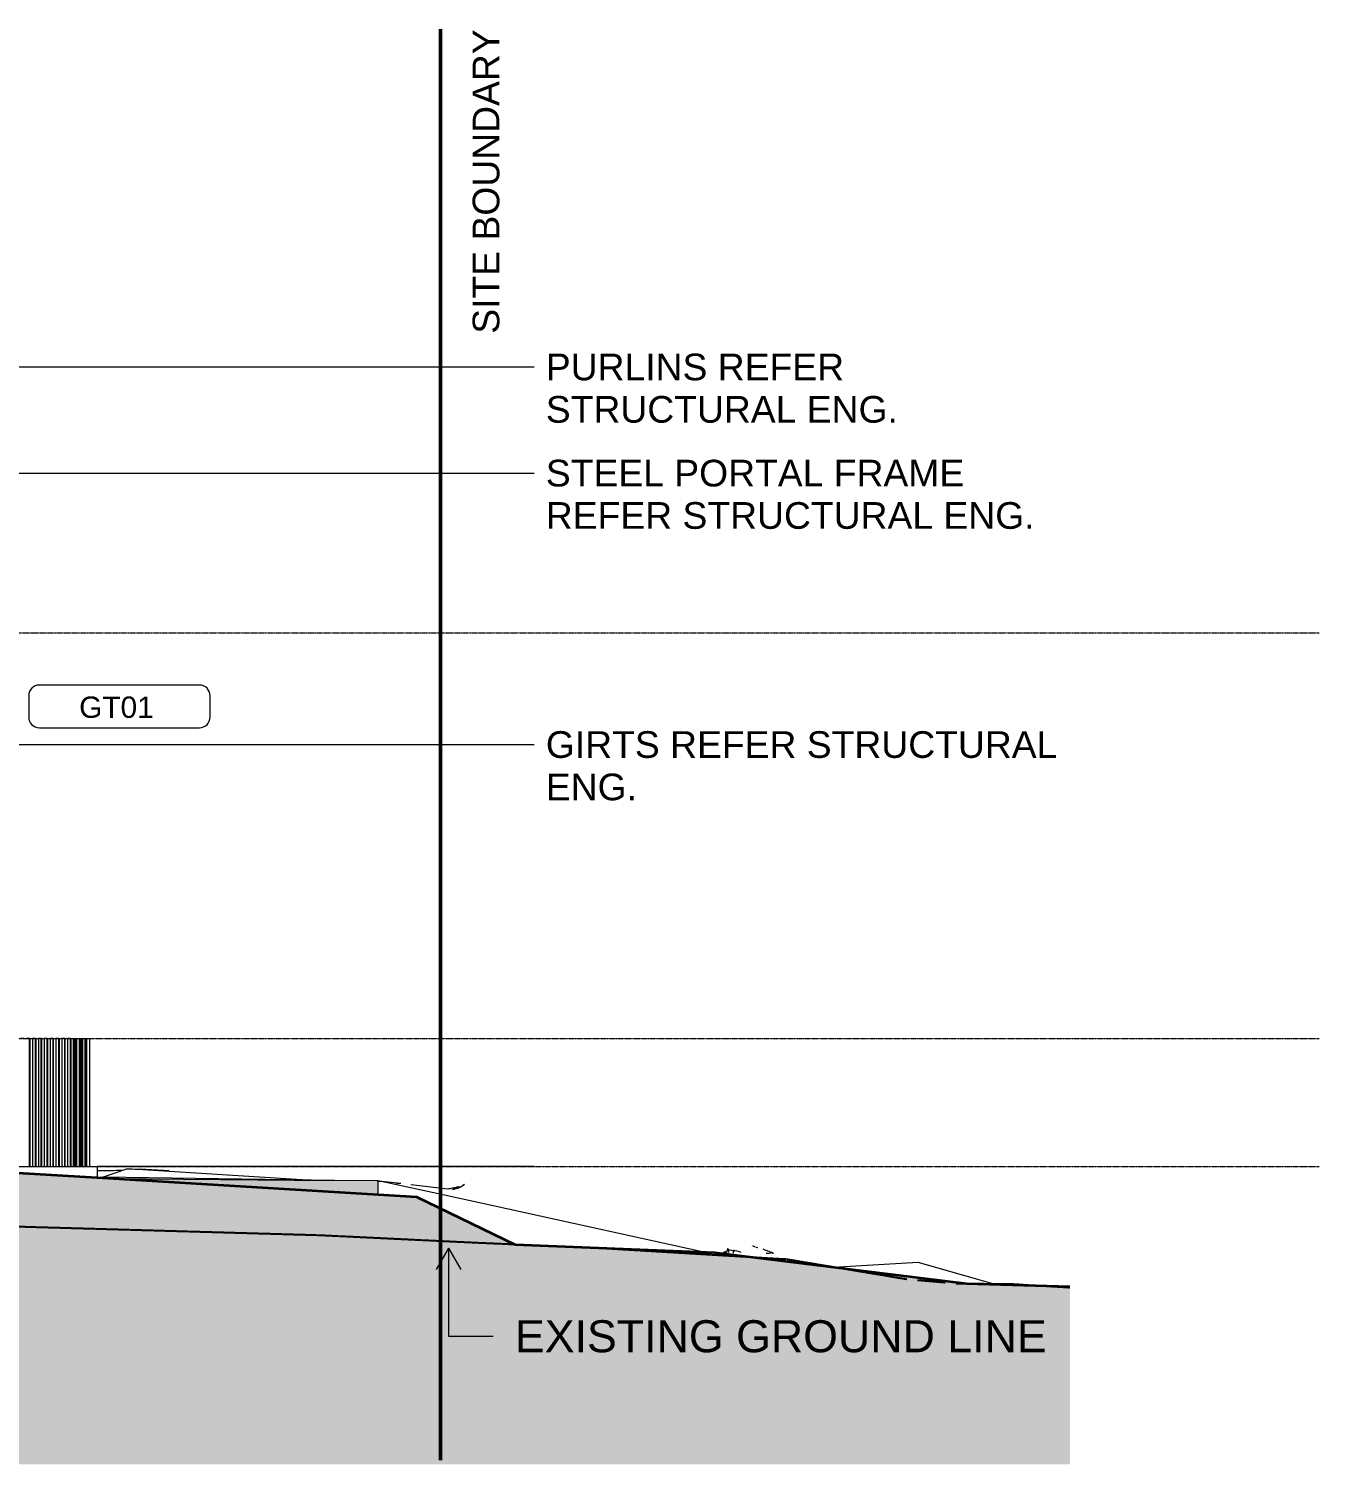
# Model space of a CAD drawing. Header units: millimetres. Extents: x 4237772 to 4686020, y -673 to 29459.
# Drawn here: x 4507716 to 4531898, y -382 to 26521 of the extents above; entities that cross this region are included whole.
import ezdxf

# ---------------------------------------------------------------- set-up
doc = ezdxf.new("R2010")
doc.units = ezdxf.units.MM
for name, pattern in [('AEC_Center', [24, 12, -4, 4, -4]), ('BOUNDARY', [16, 10, -3, 0, -3]), ('Existing Ground', [4.5, 3, -1.5])]:
    doc.linetypes.add(name, pattern=pattern)
for name, color, linetype, lineweight in [('A-DETL', 90, 'Continuous', 18), ('A-DETL-GENF', 92, 'Continuous', 5), ('A-FLOR', 192, 'Continuous', 5), ('A-FLOR-LEVL', 51, 'Continuous', 5), ('A-FLOR-PATT', 8, 'Continuous', 15), ('A-GLAZ-CWMG', 51, 'Continuous', 5), ('A-ROOF-IDEN', 132, 'Continuous', 5), ('C-TOPO', 7, 'Continuous', 5), ('G-ANNO-TEXT', 231, 'Continuous', 5), ('P-EQPM', 6, 'Continuous', 5)]:
    doc.layers.add(name, color=color, linetype=linetype, lineweight=lineweight)
doc.styles.add('Arial', font='arial.ttf', dxfattribs={"height": 500})
doc.styles.add('Arial_1', font='arial.ttf', dxfattribs={"height": 600})
doc.styles.add('Arial_2', font='arial.ttf', dxfattribs={"height": 400})

# ---------------------------------------------------------------- blocks, each defined once
blk = doc.blocks.new('Rectangular Mullion - 50 x 50mm-1158589-SECTION - GRIDS B1-B2')
at = {"layer": 'A-GLAZ-CWMG'}
for p, q in [((4482927, 7600), (4482932, 7600)), ((4482927, 5200), (4482927, 7600))]:
    blk.add_line(p, q, dxfattribs=at)
blk = doc.blocks.new('Rectangular Mullion - 50 x 50mm-V284-SECTION - GRIDS B1-B2')
at = {"layer": 'A-GLAZ-CWMG'}
for p, q in [((4482932, 7600), (4482936, 7600)), ((4482932, 7600), (4482932, 5200)), ((4482936, 7600), (4482942, 7600)), ((4482936, 5200), (4482936, 7600))]:
    blk.add_line(p, q, dxfattribs=at)
blk = doc.blocks.new('Rectangular Mullion - 50 x 50mm-V285-SECTION - GRIDS B1-B2')
at = {"layer": 'A-GLAZ-CWMG'}
blk.add_line((4482980, 7600), (4482980, 5200), dxfattribs=at)
blk = doc.blocks.new('Rectangular Mullion - 50 x 50mm-V286-SECTION - GRIDS B1-B2')
at = {"layer": 'A-GLAZ-CWMG'}
for p, q in [((4483086, 7600), (4483090, 7600)), ((4483086, 7600), (4483086, 5200)), ((4483090, 5200), (4483090, 7600))]:
    blk.add_line(p, q, dxfattribs=at)
blk = doc.blocks.new('Rectangular Mullion - 50 x 50mm-V287-SECTION - GRIDS B1-B2')
at = {"layer": 'A-GLAZ-CWMG'}
for p, q in [((4483172, 7600), (4483176, 7600)), ((4483172, 7600), (4483172, 5200)), ((4483176, 7600), (4483226, 7600)), ((4483176, 5200), (4483176, 7600)), ((4483226, 7600), (4483226, 5200))]:
    blk.add_line(p, q, dxfattribs=at)
blk = doc.blocks.new('Rectangular Mullion - 50 x 50mm-V288-SECTION - GRIDS B1-B2')
at = {"layer": 'A-GLAZ-CWMG'}
for p, q in [((4483091, 7600), (4483096, 7600)), ((4483091, 5200), (4483091, 7600)), ((4483096, 7600), (4483146, 7600)), ((4483096, 7600), (4483096, 5200)), ((4483146, 7600), (4483146, 5200))]:
    blk.add_line(p, q, dxfattribs=at)
blk = doc.blocks.new('Water Tanks - Water Tanks-1306764-SECTION - GRIDS B1-B2')
at = {"layer": 'P-EQPM'}
for p, q in [((4481338, 7600), (4481286, 7600)), ((4481448, 7600), (4481392, 7600)), ((4481558, 7600), (4481502, 7600)), ((4481667, 7600), (4481611, 7600)), ((4481777, 7600), (4481721, 7600)), ((4481886, 7600), (4481831, 7600)), ((4481996, 7600), (4481941, 7600)), ((4482106, 7600), (4482050, 7600)), ((4482216, 7600), (4482159, 7600)), ((4482325, 7600), (4482269, 7600)), ((4482435, 7600), (4482379, 7600)), ((4482545, 7600), (4482489, 7600)), ((4482654, 7600), (4482598, 7600)), ((4482764, 7600), (4482708, 7600)), ((4482873, 7600), (4482818, 7600))]:
    blk.add_line(p, q, dxfattribs=at)
blk = doc.blocks.new('Roof Tag - Roof Tag 17W-1080807-SECTION - GRIDS B1-B2')
at = {"layer": 'A-ROOF-IDEN'}
for p, q in [((4456014, 20328), (4453014, 20328)), ((4452814, 20128), (4452814, 19728)), ((4456214, 19728), (4456214, 20128)), ((4453014, 19528), (4456014, 19528))]:
    blk.add_line(p, q, dxfattribs=at)
for centre, start, end in [((4453014, 20128), 90, 180), ((4456014, 20128), 0, 90), ((4453014, 19728), 180, 270), ((4456014, 19728), 270, 0)]:
    blk.add_arc(centre, 200, start, end, dxfattribs=at)

msp = doc.modelspace()

# ---------------------------------------------------------------- hatches: boundary and pattern name
at = {"layer": 'A-DETL-GENF'}
h = msp.add_hatch(dxfattribs=at)
h.set_pattern_fill('FP_273', color=9, style=0, pattern_type=2)
h.set_pattern_definition([(135, (4488880.53, 10743.2), (-707.1068, 6e-14), [500, -500]), (135, (4489013.1, 10875.77), (-707.1068, 6e-14), [500, -500]), (135, (4489145.7, 11008.35), (-707.1068, 6e-14), [500, -500]), (45, (4488880.53, 10654.8), (0, 707.1068), [500, -500]), (45, (4489013.1, 10522.2), (0, 707.1068), [500, -500]), (45, (4489145.7, 10389.63), (0, 707.1068), [500, -500])])
h.paths.add_polyline_path([(4400513, -382), (4527224, -382), (4527224, 2941), (4525289, 2998), (4520574, 3582), (4516830, 3728), (4514991, 4625), (4505408, 5200), (4505199, 5200), (4505199, 4300), (4502799, 4301), (4502799, 4590), (4502489, 4900), (4487933, 4900), (4487733, 4700), (4487733, 4500), (4485933, 4500), (4485933, 4700), (4485733, 4900), (4463883, 4900), (4463583, 4600), (4463583, 4300), (4460575, 4300), (4460575, 4600), (4460275, 4900), (4439333, 4900), (4439133, 4700), (4439133, 4500), (4437655, 4500), (4437655, 5200), (4416718, 5200), (4413271, 4899), (4412951, 4783), (4410365, 4513), (4409925, 4513), (4407864, 4914), (4405717, 4950), (4400513, 4950), (4400513, -287)])
at = {"layer": 'A-FLOR-PATT', "lineweight": 5}
msp.add_hatch(color=256, dxfattribs=at).paths.add_polyline_path([(4514257, 4669), (4514257, 4929), (4511633, 4946), (4509246, 4970), (4514109, 4678)])

# ---------------------------------------------------------------- linework, layer by layer
at = {"layer": 'A-DETL', "linetype": 'BOUNDARY', "lineweight": 50}
msp.add_line((4515433, -305), (4515433, 26521), dxfattribs=at)
at = {"layer": 'A-DETL', "lineweight": 35}
for p, q in [((4509101, 4978), (4505408, 5200)), ((4514991, 4625), (4509101, 4978)), ((4516832, 3728), (4514991, 4625)), ((4520574, 3582), (4516832, 3728)), ((4525289, 2998), (4520574, 3582)), ((4527224, 2941), (4525289, 2998))]:
    msp.add_line(p, q, dxfattribs=at)
at = {"layer": 'A-DETL', "lineweight": 13}
for p, q in [((4511389, 5200), (4508996, 5200)), ((4512075, 5200), (4508996, 5200)), ((4513669, 5200), (4511389, 5200)), ((4517179, 5200), (4513669, 5200))]:
    msp.add_line(p, q, dxfattribs=at)
at = {"layer": 'A-DETL', "linetype": 'Existing Ground', "lineweight": 25}
for p, q in [((4497359, 4364), (4513173, 3913)), ((4513173, 3913), (4515809, 3786)), ((4515809, 3786), (4518550, 3664)), ((4518550, 3664), (4521872, 3465)), ((4524168, 3082), (4521872, 3465)), ((4524885, 3020), (4524367, 3065)), ((4526265, 2989), (4525096, 3002)), ((4526265, 2989), (4527224, 2932))]:
    msp.add_line(p, q, dxfattribs=at)
at = {"layer": 'A-FLOR'}
for p, q in [((4506778, 5200), (4508996, 5200)), ((4508996, 5200), (4508996, 5000)), ((4509098, 5000), (4509556, 5155)), ((4512936, 4941), (4509556, 5155)), ((4510348, 5120), (4509807, 5147)), ((4508743, 5000), (4509098, 5000)), ((4513444, 4934), (4509098, 5000)), ((4514330, 4920), (4514257, 4929)), ((4514682, 4879), (4514330, 4920)), ((4515568, 4775), (4514876, 4856))]:
    msp.add_line(p, q, dxfattribs=at)
at = {"layer": 'A-FLOR', "lineweight": 15}
for p, q in [((4512692, 4936), (4509246, 4970)), ((4513073, 4936), (4512692, 4936)), ((4514257, 4929), (4513073, 4936)), ((4514257, 4916), (4514257, 4929))]:
    msp.add_line(p, q, dxfattribs=at)
at = {"layer": 'A-FLOR'}
for points in [[(4509461, 5122), (4509335, 5120), (4509181, 5117), (4508997, 5115)], [(4509556, 5155), (4509672, 5152), (4509756, 5149), (4509809, 5147)], [(4515859, 4850), (4515854, 4847), (4515848, 4844), (4515841, 4841)], [(4515879, 4865), (4515874, 4860), (4515867, 4855), (4515859, 4850)], [(4515886, 4860), (4515886, 4860), (4515886, 4860), (4515886, 4860)], [(4515651, 4790), (4515625, 4785), (4515598, 4780), (4515568, 4775)], [(4515722, 4805), (4515701, 4800), (4515677, 4795), (4515651, 4790)], [(4515780, 4820), (4515763, 4815), (4515744, 4810), (4515722, 4805)]]:
    msp.add_open_spline(points, degree=3, dxfattribs=at)
at = {"layer": 'A-FLOR-LEVL', "linetype": 'AEC_Center'}
for p, q in [((4392627, 15200), (4531898, 15200)), ((4392627, 7600), (4531898, 7600)), ((4392627, 5200), (4531898, 5200))]:
    msp.add_line(p, q, dxfattribs=at)
at = {"layer": 'C-TOPO', "lineweight": 20}
for p, q in [((4514354, 4914), (4514257, 4916)), ((4514257, 4916), (4514257, 4669)), ((4515507, 4660), (4514354, 4914)), ((4516672, 4404), (4515507, 4660)), ((4520367, 3590), (4516672, 4404))]:
    msp.add_line(p, q, dxfattribs=at)
at = {"layer": 'C-TOPO'}
for p, q in [((4514624, 4879), (4514607, 4879)), ((4514645, 4879), (4514624, 4879)), ((4514667, 4879), (4514646, 4879)), ((4514688, 4879), (4514667, 4879)), ((4515864, 4848), (4515861, 4846)), ((4515722, 4782), (4515719, 4782)), ((4515780, 4802), (4515774, 4800)), ((4515786, 4805), (4515780, 4803)), ((4520718, 3572), (4520717, 3565)), ((4520720, 3572), (4520718, 3572)), ((4520721, 3572), (4520720, 3572)), ((4520722, 3574), (4520721, 3572)), ((4520723, 3575), (4520722, 3574)), ((4520724, 3577), (4520723, 3575)), ((4520726, 3578), (4520724, 3577)), ((4520728, 3579), (4520726, 3578)), ((4520729, 3580), (4520728, 3579)), ((4520731, 3581), (4520729, 3580)), ((4520733, 3583), (4520731, 3581)), ((4520735, 3584), (4520733, 3583)), ((4520736, 3585), (4520735, 3584)), ((4520738, 3586), (4520736, 3585)), ((4520740, 3586), (4520738, 3586)), ((4520742, 3586), (4520740, 3587)), ((4520740, 3587), (4520740, 3586)), ((4520743, 3586), (4520742, 3586)), ((4520745, 3586), (4520743, 3586)), ((4520747, 3585), (4520745, 3586)), ((4520748, 3585), (4520747, 3585)), ((4520750, 3586), (4520748, 3585)), ((4520748, 3585), (4520748, 3585)), ((4520752, 3587), (4520750, 3586)), ((4520754, 3588), (4520752, 3587)), ((4520755, 3590), (4520754, 3588)), ((4520756, 3587), (4520755, 3590)), ((4520757, 3592), (4520756, 3587)), ((4520759, 3594), (4520757, 3592)), ((4520761, 3598), (4520759, 3594)), ((4520762, 3602), (4520761, 3594)), ((4520761, 3594), (4520761, 3598)), ((4520764, 3606), (4520762, 3602)), ((4520766, 3605), (4520764, 3606)), ((4520767, 3604), (4520766, 3605)), ((4520769, 3603), (4520767, 3604)), ((4520771, 3596), (4520769, 3603)), ((4520773, 3599), (4520771, 3596)), ((4520774, 3596), (4520773, 3599)), ((4520776, 3585), (4520774, 3596)), ((4520778, 3584), (4520776, 3585)), ((4520780, 3578), (4520778, 3584)), ((4520781, 3577), (4520780, 3578)), ((4520783, 3577), (4520781, 3577)), ((4520785, 3576), (4520783, 3577)), ((4520786, 3581), (4520785, 3576)), ((4520788, 3585), (4520786, 3581)), ((4520790, 3589), (4520788, 3585)), ((4520792, 3594), (4520790, 3589)), ((4520793, 3598), (4520792, 3594)), ((4520795, 3602), (4520793, 3598)), ((4520797, 3606), (4520795, 3602)), ((4520798, 3610), (4520797, 3606)), ((4520800, 3615), (4520798, 3610)), ((4520802, 3619), (4520800, 3615)), ((4520804, 3624), (4520802, 3619)), ((4520806, 3628), (4520804, 3624)), ((4520807, 3632), (4520806, 3628)), ((4520809, 3637), (4520807, 3632)), ((4520810, 3635), (4520809, 3637)), ((4520811, 3641), (4520810, 3635)), ((4520812, 3638), (4520811, 3641)), ((4520814, 3658), (4520812, 3658)), ((4520812, 3658), (4520812, 3638)), ((4520815, 3638), (4520814, 3658)), ((4520816, 3658), (4520815, 3638)), ((4520815, 3638), (4520815, 3638)), ((4520818, 3658), (4520816, 3658)), ((4520819, 3636), (4520818, 3658)), ((4520821, 3658), (4520819, 3658)), ((4520819, 3658), (4520819, 3636)), ((4520821, 3635), (4520821, 3658)), ((4520825, 3639), (4520821, 3635)), ((4520825, 3639), (4520825, 3585)), ((4520915, 3616), (4520825, 3639)), ((4520932, 3632), (4520915, 3616)), ((4520915, 3616), (4520915, 3576)), ((4520944, 3611), (4520932, 3632)), ((4520973, 3618), (4520944, 3611)), ((4521053, 3590), (4520973, 3618)), ((4521060, 3589), (4521053, 3590)), ((4521274, 3711), (4521280, 3707)), ((4521293, 3706), (4521300, 3703)), ((4521300, 3703), (4521313, 3702)), ((4521313, 3702), (4521320, 3698)), ((4521332, 3695), (4521352, 3688)), ((4521352, 3688), (4521369, 3682)), ((4521369, 3682), (4521380, 3678)), ((4521474, 3658), (4521510, 3635)), ((4521510, 3635), (4521535, 3628)), ((4521533, 3566), (4521532, 3565)), ((4521552, 3567), (4521533, 3566)), ((4521535, 3628), (4521560, 3620)), ((4521570, 3569), (4521552, 3567)), ((4521560, 3620), (4521585, 3613)), ((4521588, 3571), (4521570, 3569)), ((4521585, 3613), (4521611, 3602)), ((4521661, 3579), (4521588, 3571)), ((4521611, 3602), (4521636, 3590)), ((4521636, 3590), (4521661, 3579)), ((4521661, 3579), (4521661, 3559)), ((4524381, 3400), (4522790, 3308)), ((4525849, 2981), (4524381, 3400))]:
    msp.add_line(p, q, dxfattribs=at)
at = {"layer": 'C-TOPO', "flags": 128}
for points in [[(4515858, 4843), (4515855, 4841), (4515851, 4838)], [(4515869, 4853), (4515866, 4851), (4515864, 4848)], [(4515873, 4858), (4515871, 4855), (4515869, 4853)], [(4515671, 4768), (4515662, 4765), (4515655, 4764)], [(4515688, 4772), (4515679, 4770), (4515671, 4768)], [(4515704, 4777), (4515696, 4775), (4515688, 4772)], [(4515719, 4782), (4515712, 4779), (4515704, 4777)], [(4515734, 4786), (4515727, 4784), (4515722, 4782)], [(4515748, 4791), (4515741, 4788), (4515734, 4786)], [(4515761, 4795), (4515755, 4793), (4515748, 4791)], [(4515774, 4800), (4515768, 4798), (4515761, 4795)], [(4515798, 4810), (4515792, 4807), (4515786, 4805)], [(4515808, 4814), (4515803, 4812), (4515798, 4810)], [(4515818, 4819), (4515813, 4817), (4515808, 4814)], [(4515826, 4823), (4515823, 4822), (4515818, 4819)], [(4515836, 4829), (4515832, 4826), (4515827, 4824)], [(4515844, 4834), (4515840, 4831), (4515836, 4829)], [(4515851, 4838), (4515848, 4836), (4515844, 4834)]]:
    msp.add_lwpolyline(points, dxfattribs=at)
at = {"layer": 'G-ANNO-TEXT', "color": 7}
for p, q in [((4494395, 20182), (4517185, 20182)), ((4498467, 18193), (4517185, 18193)), ((4505243, 13106), (4517185, 13106)), ((4515581, 3665), (4515350, 3265)), ((4515581, 3665), (4515812, 3265)), ((4515581, 3665), (4515581, 2017)), ((4515581, 2017), (4516419, 2017))]:
    msp.add_line(p, q, dxfattribs=at)

# ---------------------------------------------------------------- block references
at = {"layer": 'A-GLAZ-CWMG'}
for name, p in [('Rectangular Mullion - 50 x 50mm-V288-SECTION - GRIDS B1-B2', (24641, 0)), ('Rectangular Mullion - 50 x 50mm-V288-SECTION - GRIDS B1-B2', (24751, 0)), ('Rectangular Mullion - 50 x 50mm-V288-SECTION - GRIDS B1-B2', (24860, 0)), ('Rectangular Mullion - 50 x 50mm-V288-SECTION - GRIDS B1-B2', (24970, 0)), ('Rectangular Mullion - 50 x 50mm-V288-SECTION - GRIDS B1-B2', (25080, 0)), ('Rectangular Mullion - 50 x 50mm-V288-SECTION - GRIDS B1-B2', (25189, 0)), ('Rectangular Mullion - 50 x 50mm-V288-SECTION - GRIDS B1-B2', (25299, 0)), ('Rectangular Mullion - 50 x 50mm-V288-SECTION - GRIDS B1-B2', (25408, 0)), ('Rectangular Mullion - 50 x 50mm-1158589-SECTION - GRIDS B1-B2', (25628, 0)), ('Rectangular Mullion - 50 x 50mm-V284-SECTION - GRIDS B1-B2', (25628, 0)), ('Rectangular Mullion - 50 x 50mm-V284-SECTION - GRIDS B1-B2', (25637, 0)), ('Rectangular Mullion - 50 x 50mm-V284-SECTION - GRIDS B1-B2', (25647, 0)), ('Rectangular Mullion - 50 x 50mm-V284-SECTION - GRIDS B1-B2', (25656, 0)), ('Rectangular Mullion - 50 x 50mm-V284-SECTION - GRIDS B1-B2', (25666, 0)), ('Rectangular Mullion - 50 x 50mm-V285-SECTION - GRIDS B1-B2', (25628, 0)), ('Rectangular Mullion - 50 x 50mm-V288-SECTION - GRIDS B1-B2', (25518, 0)), ('Rectangular Mullion - 50 x 50mm-V284-SECTION - GRIDS B1-B2', (25733, 0)), ('Rectangular Mullion - 50 x 50mm-V284-SECTION - GRIDS B1-B2', (25743, 0)), ('Rectangular Mullion - 50 x 50mm-V284-SECTION - GRIDS B1-B2', (25752, 0)), ('Rectangular Mullion - 50 x 50mm-V284-SECTION - GRIDS B1-B2', (25762, 0)), ('Rectangular Mullion - 50 x 50mm-V284-SECTION - GRIDS B1-B2', (25772, 0)), ('Rectangular Mullion - 50 x 50mm-V286-SECTION - GRIDS B1-B2', (25628, 0)), ('Rectangular Mullion - 50 x 50mm-V288-SECTION - GRIDS B1-B2', (25628, 0)), ('Rectangular Mullion - 50 x 50mm-1158589-SECTION - GRIDS B1-B2', (25848, 0)), ('Rectangular Mullion - 50 x 50mm-V284-SECTION - GRIDS B1-B2', (25848, 0)), ('Rectangular Mullion - 50 x 50mm-V284-SECTION - GRIDS B1-B2', (25858, 0)), ('Rectangular Mullion - 50 x 50mm-V287-SECTION - GRIDS B1-B2', (25628, 0))]:
    msp.add_blockref(name, p, dxfattribs=at)
at = {"layer": 'A-ROOF-IDEN'}
msp.add_blockref('Roof Tag - Roof Tag 17W-1080807-SECTION - GRIDS B1-B2', (54901, -6108), dxfattribs=at)
at = {"layer": 'P-EQPM'}
msp.add_blockref('Water Tanks - Water Tanks-1306764-SECTION - GRIDS B1-B2', (25628, 0), dxfattribs=at)

# ---------------------------------------------------------------- texts
at = {"layer": 'G-ANNO-TEXT', "color": 7, "insert": (4516034, 20805), "char_height": 500, "width": 6910.55, "attachment_point": 1, "rotation": 90, "style": 'Arial'}
msp.add_mtext('SITE BOUNDARY', dxfattribs=at)
at = {"layer": 'G-ANNO-TEXT', "color": 7, "attachment_point": 1}
for s, insert, char_height, width, style in [('PURLINS REFER ', (4517405, 20432), 500, 6990.72, 'Arial'), ('STRUCTURAL ENG.', (4517405, 19638), 500, 8000.84, 'Arial'), ('STEEL PORTAL FRAME ', (4517405, 18443), 500, 9716.45, 'Arial'), ('REFER STRUCTURAL ENG.', (4517405, 17649), 500, 11095.35, 'Arial'), ('GIRTS REFER STRUCTURAL ', (4517405, 13356), 500, 11864.98, 'Arial'), ('ENG.', (4517405, 12562), 500, 2068.35, 'Arial'), ('EXISTING GROUND LINE', (4516825, 2317), 600, 12217.72, 'Arial_1')]:
    msp.add_mtext(s, dxfattribs=dict(at, insert=insert, char_height=char_height, width=width, style=style))

# ---------------------------------------------------------------- next in the draw order: texts
at = {"layer": 'A-ROOF-IDEN', "insert": (4508661, 14006), "char_height": 400, "width": 1715.61, "attachment_point": 1, "style": 'Arial_2', "bg_fill": 3, "box_fill_scale": 1.25, "bg_fill_color": 256, "bg_fill_true_color": 13158600, "bg_fill_transparency": 0}
msp.add_mtext('GT01', dxfattribs=at)

doc.saveas('drawing.dxf')
